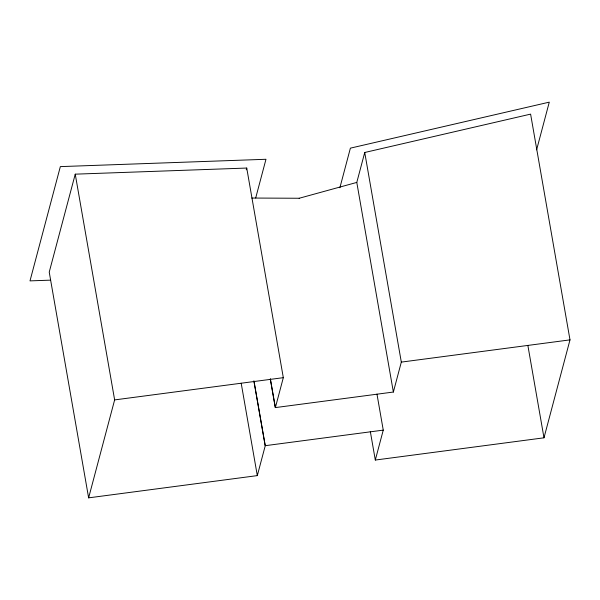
<?xml version="1.0" encoding="UTF-8"?>
<svg xmlns="http://www.w3.org/2000/svg" width="600" height="600" viewBox="0 0 600 600"><rect width="100%" height="100%" fill="white"/><g stroke="black" fill="none" stroke-linecap="round" stroke-linejoin="round"><path stroke-width="0.9" d="M270.382 378.968L275.377 407.595L283.32 377.67L246.735 168.053L75.24 174.165L49.23 272.108L88.627 497.85L257.31 475.612L265.26 445.68L253.98 381.045M88.627 497.85L114.637 399.908L75.24 174.165M246.27 169.808L246.735 168.053M255.697 197.97L265.972 159.278L60.345 166.613L30 280.882L50.565 280.147M339.885 187.74L350.392 148.148L549.278 102.15L536.61 149.835M270.293 378.983L275.288 407.603L393.368 392.04L356.79 182.43L364.733 152.49L530.602 114.127L570 339.87L543.99 437.812L375.308 460.05L370.312 431.43M375.308 460.05L383.257 430.125L376.972 394.11M393.368 392.04L401.317 362.108L364.733 152.49M299.153 198.27L356.782 182.422M114.637 399.908L283.32 377.67M401.317 362.108L570 339.87M383.257 430.125L265.178 445.695L253.897 381.053M251.79 198.045L299.235 198.255M527.91 345.675L543.99 437.812M241.2 383.265L257.31 475.612"/></g></svg>
